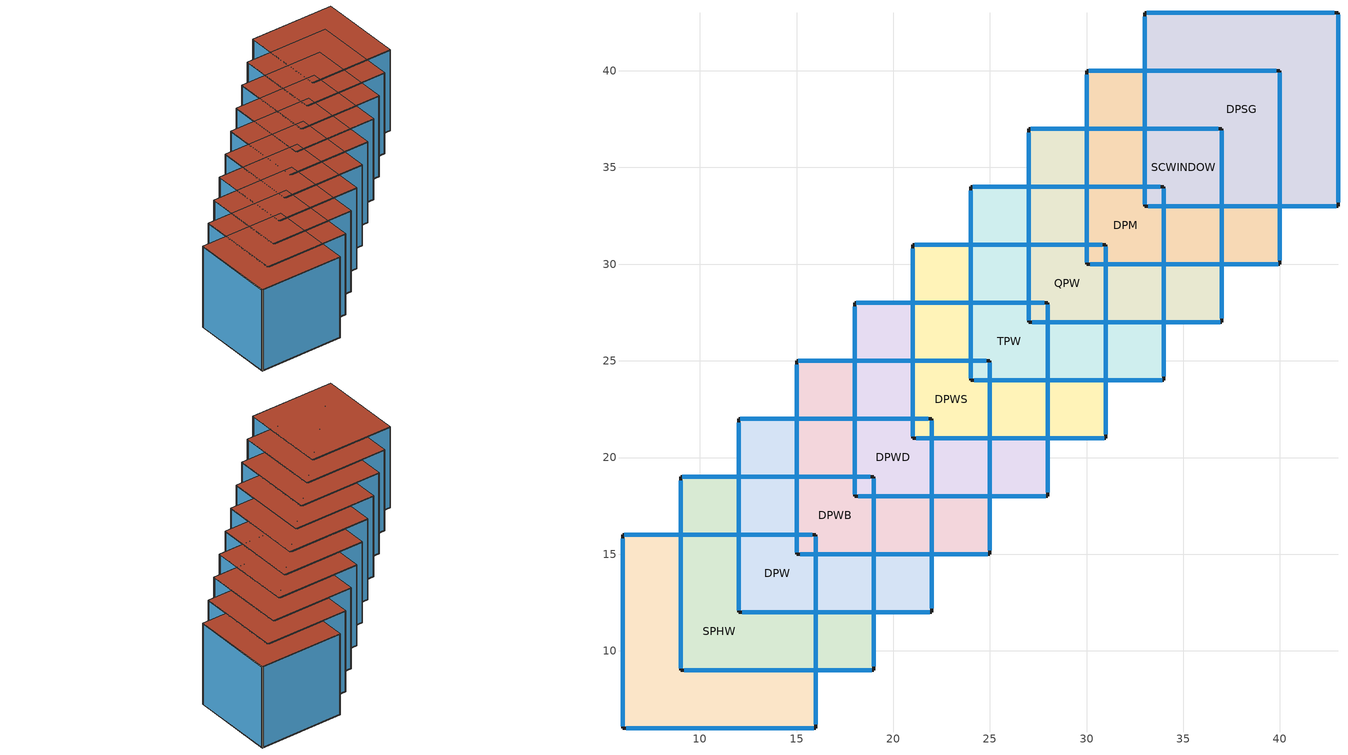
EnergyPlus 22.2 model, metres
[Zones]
SPHW
 floor adiabatic (FLOOR38): 16,6 6,6 6,16 16,16 z0
 wall outside (EXTERIOR): 6,6 16,6 16,16 6,16 6,6 z0:10
 window (SINGLE PANE HW WINDOW): 6.2,6 15.9,6 / 16,6.2 16,15.9 / 15.8,16 6.1,16 / 6,15.8 6,6.1 z0.1:9.9
 roof outside (ROOF31): 6,16 6,6 16,6 16,16 z10
DPW
 floor adiabatic (FLOOR38): 19,9 9,9 9,19 19,19 z0
 wall outside (EXTERIOR): 9,9 19,9 19,19 9,19 9,9 z0:10
 window (DOUBLE PANE WINDOW): 9.2,9 18.9,9 / 19,9.2 19,18.9 / 18.8,19 9.1,19 / 9,18.8 9,9.1 z0.1:9.9
 roof outside (ROOF31): 9,19 9,9 19,9 19,19 z10
DPWB
 floor adiabatic (FLOOR38): 22,12 12,12 12,22 22,22 z0
 wall outside (EXTERIOR): 12,12 22,12 22,22 12,22 12,12 z0:10
 window (DOUBLE PANE WITH SCREEN:no-shade): 12.2,12 21.9,12 / 22,12.2 22,21.9 / 21.8,22 12.1,22 / 12,21.8 12,12.1 z0.1:9.9
 roof outside (ROOF31): 12,22 12,12 22,12 22,22 z10
DPWD
 floor adiabatic (FLOOR38): 25,15 15,15 15,25 25,25 z0
 wall outside (EXTERIOR): 15,15 25,15 25,25 15,25 15,15 z0:10
 window (DOUBLE PANE WITH DRAPES:no-shade): 15.2,15 24.9,15 / 25,15.2 25,24.9 / 24.8,25 15.1,25 / 15,24.8 15,15.1 z0.1:9.9
 roof outside (ROOF31): 15,25 15,15 25,15 25,25 z10
DPWS
 floor adiabatic (FLOOR38): 28,18 18,18 18,28 28,28 z0
 wall outside (EXTERIOR): 18,18 28,18 28,28 18,28 18,18 z0:10
 window (DOUBLE PANE WITH SHADE:no-shade): 18.2,18 27.9,18 / 28,18.2 28,27.9 / 27.8,28 18.1,28 / 18,27.8 18,18.1 z0.1:9.9
 roof outside (ROOF31): 18,28 18,18 28,18 28,28 z10
TPW
 floor adiabatic (FLOOR38): 31,21 21,21 21,31 31,31 z0
 wall outside (EXTERIOR): 21,21 31,21 31,31 21,31 21,21 z0:10
 window (TPW): 21.2,21 30.9,21 / 31,21.2 31,30.9 / 30.8,31 21.1,31 / 21,30.8 21,21.1 z0.1:9.9
 roof outside (ROOF31): 21,31 21,21 31,21 31,31 z10
QPW
 floor adiabatic (FLOOR38): 34,24 24,24 24,34 34,34 z0
 wall outside (EXTERIOR): 24,24 34,24 34,34 24,34 24,24 z0:10
 window (QPW): 24.2,24 33.9,24 / 34,24.2 34,33.9 / 33.8,34 24.1,34 / 24,33.8 24,24.1 z0.1:9.9
 roof outside (ROOF31): 24,34 24,24 34,24 34,34 z10
DPM
 floor adiabatic (FLOOR38): 37,27 27,27 27,37 37,37 z0
 wall outside (EXTERIOR): 27,27 37,27 37,37 27,37 27,27 z0:10
 window (DPM): 27.2,27 36.9,27 / 37,27.2 37,36.9 / 36.8,37 27.1,37 / 27,36.8 27,27.1 z0.1:9.9
 roof outside (ROOF31): 27,37 27,27 37,27 37,37 z10
SCWINDOW
 floor adiabatic (FLOOR38): 40,30 30,30 30,40 40,40 z0
 wall outside (EXTERIOR): 30,30 40,30 40,40 30,40 30,30 z0:10
 window (SCWINDOW): 30.2,30 39.9,30 / 40,30.2 40,39.9 / 39.8,40 30.1,40 / 30,39.8 30,30.1 z0.1:9.9
 roof outside (ROOF31): 30,40 30,30 40,30 40,40 z10
DPSG
 floor adiabatic (FLOOR38): 43,33 33,33 33,43 43,43 z0
 wall outside (EXTERIOR): 33,33 43,33 43,43 33,43 33,33 z0:10
 window (DOUBLE PANE WINDOW): 33.2,33 42.9,33 / 43,33.2 43,42.9 z0.1:9.9
 window (DOUBLE PANE WITH SHADE:no-shade): 42.8,43 33.1,43 / 33,42.8 33,33.1 z0.1:9.9
 roof outside (ROOF31): 33,43 33,33 43,33 43,43 z10
[Building]
SIMPLE ZONES: VARYING WINDOWS: Loads convergence tolerance value=0.04; Maximum number of warmup days=25; Minimum number of warmup days=6; North axis=0; Solar distribution=MinimalShadowing; Temperature convergence tolerance value=0.4; Terrain=Suburbs
[Site:GroundReflectance:SnowModifier]
1
[Site:GroundTemperature:BuildingSurface]
18.89, 18.92, 19.02, 19.12, 19.21, 19.23, 19.07, 19.32, 19.09, 19.21, 19.13, 18.96
[Site:Location]
Denver Centennial CO USA WMO=724666: Elevation=1793; Latitude=39.74; Longitude=-105.18; Time zone=-7
[SizingPeriod:DesignDay] Barometric pressure=81560; Day of month=21; Daylight saving time indicator=No; Humidity condition type=WetBulb; Rain indicator=No; Snow indicator=No; Solar model indicator=ASHRAEClearSky
Name | Daily dry bulb temperature range | Day type | Maximum dry bulb temperature | Month | Sky clearness | Wetbulb or dewpoint at maximum dry bulb | Wind direction | Wind speed
Denver Centennial Ann Clg 1% Condns DB=>MWB | 15.2 | SummerDesignDay | 32 | 7 | 1 | 15.5 | 0 | 4.9
Denver Centennial Ann Htg 99.6% Condns DB | 0 | WinterDesignDay | -18.8 | 12 | 0 | -18.8 | 340 | 3
[Construction]
DOUBLE PANE DARKENED: ELECTRO GLASS DARK 1 / 8 IN, WinAirB1 - AIRSPACE RESISTANCE, GLASS - CLEAR SHEET 1 / 8 IN
DOUBLE PANE WINDOW; DOUBLE PANE WITH DRAPES:no-shade; DOUBLE PANE WITH SCREEN:no-shade; DOUBLE PANE WITH SHADE:no-shade: GLASS - CLEAR SHEET 1 / 8 IN, WinAirB1 - AIRSPACE RESISTANCE, GLASS - CLEAR SHEET 1 / 8 IN
DOUBLE PANE WITH DRAPES: GLASS - CLEAR SHEET 1 / 8 IN, WinAirB1 - AIRSPACE RESISTANCE, GLASS - CLEAR SHEET 1 / 8 IN, DRAPES - CLOSE WEAVE MEDIUM
DOUBLE PANE WITH SCREEN: BRIGHT ALUMINUM SCREEN 1, GLASS - CLEAR SHEET 1 / 8 IN, WinAirB1 - AIRSPACE RESISTANCE, GLASS - CLEAR SHEET 1 / 8 IN
DOUBLE PANE WITH SHADE: GLASS - CLEAR SHEET 1 / 8 IN, WinAirB1 - AIRSPACE RESISTANCE, GLASS - CLEAR SHEET 1 / 8 IN, SHADE ROLL - LIGHT OPAQUE
DPM: METFILMGLAS, WinAirB1 - AIRSPACE RESISTANCE, GLASS - CLEAR SHEET 1 / 8 IN
EXTERIOR: A2 - 4 IN DENSE FACE BRICK, B3 - 2 IN INSULATION, C2 - 4 IN LW CONCRETE BLOCK, E1 - 3 / 4 IN PLASTER OR GYP BOARD
FLOOR38: E5 - ACOUSTIC TILE, E4 - CEILING AIRSPACE, C12 - 2 IN HW CONCRETE
QPW: GLASS - CLEAR SHEET 1 / 8 IN, WinAirB1 - AIRSPACE RESISTANCE, GLASS - CLEAR SHEET 1 / 8 IN, WinAirB1 - AIRSPACE RESISTANCE, GLASS - CLEAR SHEET 1 / 8 IN, WinAirB1 - AIRSPACE RESISTANCE, GLASS - CLEAR SHEET 1 / 8 IN
ROOF31: E2 - 1 / 2 IN SLAG OR STONE, E3 - 3 / 8 IN FELT AND MEMBRANE, B6 - 2 IN DENSE INSULATION, C12 - 2 IN HW CONCRETE
SCWINDOW: SCGLAS, WinAirB1 - AIRSPACE RESISTANCE, SCGLAS
SINGLE PANE HW WINDOW: GLASS - CLEAR PLATE 1 / 4 IN
TPW: GLASS - CLEAR SHEET 1 / 8 IN, WinAirB1 - AIRSPACE RESISTANCE, GLASS - CLEAR SHEET 1 / 8 IN, WinAirB1 - AIRSPACE RESISTANCE, GLASS - CLEAR SHEET 1 / 8 IN
[Material] Thermal absorptance=0.9
Name | Conductivity | Density | Roughness | Solar absorptance | Specific heat | Thickness | Visible absorptance
A2 - 4 IN DENSE FACE BRICK | 1.245296 | 2082.4 | Rough | 0.93 | 920.48 | 0.101498 | 0.93
B3 - 2 IN INSULATION | 0.0432394 | 32.03693 | VeryRough | 0.5 | 836.8 | 0.0509016 | 0.5
B6 - 2 IN DENSE INSULATION | 0.0432394 | 91.30524 | VeryRough | 0.5 | 836.8 | 0.0509016 | 0.5
C2 - 4 IN LW CONCRETE BLOCK | 0.380507 | 608.7016 | MediumRough | 0.65 | 836.8 | 0.101498 | 0.65
C12 - 2 IN HW CONCRETE | 1.729577 | 2242.585 | MediumRough | 0.65 | 836.8 | 0.0509016 | 0.65
E1 - 3 / 4 IN PLASTER OR GYP BOARD | 0.726422 | 1601.846 | Smooth | 0.92 | 836.8 | 0.01905 | 0.92
E2 - 1 / 2 IN SLAG OR STONE | 1.435549 | 881.0155 | Rough | 0.55 | 1673.6 | 0.0127102 | 0.55
E3 - 3 / 8 IN FELT AND MEMBRANE | 0.190253 | 1121.292 | Rough | 0.75 | 1673.6 | 0.00954024 | 0.75
E5 - ACOUSTIC TILE | 0.0605352 | 480.5539 | MediumSmooth | 0.32 | 836.8 | 0.01905 | 0.32
[Material:AirGap]
E4 - CEILING AIRSPACE: Thermal resistance=0.176228
[WindowMaterial:Gas]
WinAirB1 - AIRSPACE RESISTANCE: Gas type=Air; Thickness=0.013
[WindowMaterial:Glazing] Back side infrared hemispherical emissivity=0.84; Conductivity=0.9; Front side infrared hemispherical emissivity=0.84; Infrared transmittance at normal incidence=0; Optical data type=SpectralAverage
Name | Back side solar reflectance at normal incidence | Back side visible reflectance at normal incidence | Front side solar reflectance at normal incidence | Front side visible reflectance at normal incidence | Solar transmittance at normal incidence | Thickness | Visible transmittance at normal incidence
ELECTRO GLASS DARK 1 / 8 IN | 0.179 | 0.081 | 0.179 | 0.081 | 0.111 | 0.003 | 0.128
GLASS - CLEAR PLATE 1 / 4 IN | 0.071 | 0.08 | 0.071 | 0.08 | 0.775 | 0.006 | 0.881
GLASS - CLEAR SHEET 1 / 8 IN; SCGLAS | 0.075 | 0.081 | 0.075 | 0.081 | 0.837 | 0.003 | 0.898
METFILMGLAS | 0.077682 | 0.077682 | 0.077682 | 0.077682 | 0.87 | 0.003 | 0.87
[WindowMaterial:Screen]
BRIGHT ALUMINUM SCREEN 1: Angle of resolution for screen transmittance output map=5; Bottom opening multiplier=0; Conductivity=221; Diffuse solar reflectance=0.6; Diffuse visible reflectance=0.6; Left side opening multiplier=0; Reflected beam transmittance accounting method=ModelAsDiffuse; Right side opening multiplier=0; Screen material diameter=0.000254; Screen material spacing=0.00154; Screen to glass distance=0.025; Thermal hemispherical emissivity=0.9; Top opening multiplier=0
[WindowMaterial:Shade] Airflow permeability=0; Bottom opening multiplier=1; Conductivity=0.1; Infrared hemispherical emissivity=0.9; Infrared transmittance=0; Left side opening multiplier=0; Right side opening multiplier=0; Shade to glass distance=0.05; Solar transmittance=0.05; Thickness=0.003; Top opening multiplier=1; Visible transmittance=0.05
Name | Solar reflectance | Visible reflectance
DRAPES - CLOSE WEAVE MEDIUM | 0.3 | 0.3
SHADE ROLL - LIGHT OPAQUE | 0.5 | 0.8
[Daylighting:Controls] Fraction of lights controlled by reference point 1=1; Illuminance setpoint at reference point 1=500; Daylighting method=SplitFlux; Lighting control type=Continuous; Minimum input power fraction for continuous or continuousoff dimming control=0.3; Minimum light output fraction for continuous or continuousoff dimming control=0.2; Probability lighting will be reset when needed in manual stepped control=1
Name | Daylighting reference point name 1 | Glare calculation daylighting reference point | Zone or space
DPSG Daylighting Ctrl | DPSG Zone DaylRefPt1 | DPSG Zone DaylRefPt1 | DPSG
DPW Daylighting Ctrl | DPW Zone DaylRefPt1 | DPW Zone DaylRefPt1 | DPW
[Lights] Design level calculation method=LightingLevel; Lighting level=100; Schedule=On
Name | Zone or zonelist or space or spacelist
DPSG Lights | DPSG
DPW Lights | DPW
[WindowShadingControl] Glare control is active=No
Name | Zone | Construction with shading | Fenestration surface name 1 | Fenestration surface name 2 | Fenestration surface name 3 | Fenestration surface name 4 | Multiple surface control type | Setpoint | Shading control is scheduled | Shading control type | Shading type | Schedule | Daylighting control object | Setpoint 2
DOUBLE PANE WITH DRAPES-DPWD | DPWD | DOUBLE PANE WITH DRAPES | Zn004:Wall001:Win001 | Zn004:Wall002:Win001 | Zn004:Wall003:Win001 | Zn004:Wall004:Win001 | Sequential | 20 | No | OnIfHighSolarOnWindow | InteriorShade
DOUBLE PANE WITH SCREEN-DPWB | DPWB | DOUBLE PANE WITH SCREEN | Zn003:Wall001:Win001 | Zn003:Wall002:Win001 | Zn003:Wall003:Win001 | Zn003:Wall004:Win001 | Sequential | 20 | Yes | OnIfScheduleAllows | ExteriorScreen | ScreenSchedule
DOUBLE PANE WITH SHADE-DPWS | DPWS | DOUBLE PANE WITH SHADE | Zn005:Wall001:Win001 | Zn005:Wall002:Win001 | Zn005:Wall003:Win001 | Zn005:Wall004:Win001 | Sequential | 20 | No | OnIfHighSolarOnWindow | InteriorShade
DOUBLE PANE WITH SWITCHABLE GLAZING-DPSG | DPSG | DOUBLE PANE DARKENED | Zn010:Wall001:Win001 | Zn010:Wall002:Win001 |  |  | Group | 20 | No | MeetDaylightIlluminanceSetpoint | SwitchableGlazing |  | DPSG Daylighting Ctrl
LuminTesting-DOUBLE PANE WITH SWITCHABLE GLAZING-DPSG | DPSG | DOUBLE PANE WITH SHADE | Zn010:Wall003:Win001 | Zn010:Wall004:Win001 |  |  | Group | 94.64 | No | OnIfHighSolarOrHighLuminanceTillMidnight | InteriorShade |  | DPSG Daylighting Ctrl | 2000
[Zone] Ceiling height=Autocalculate; Multiplier=1; Type=1; Volume=Autocalculate
DPM; DPSG; DPW; DPWB; DPWD; DPWS; QPW; SCWINDOW; SPHW; TPW
[Schedule:Compact]
ScreenSchedule: Through: 3/31, For: AllDays, Until: 24:00, 0, Through: 10/31, For: AllDays, Until: 24:00, 1, Through: 12/31, For: AllDays, Until: 24:00, 0
[Schedule:Constant]
On: Hourly value=1
